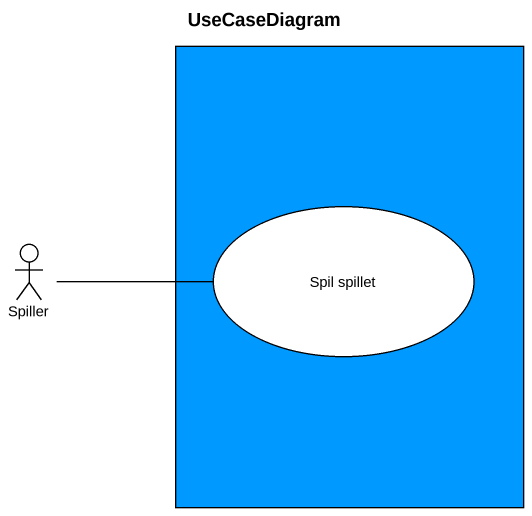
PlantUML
@startuml
title UseCaseDiagram
rectangle " " as rectangle1 #0099FF {
  usecase "Spil spillet" as Spil_spillet
}
actor Spiller
Spiller -right- Spil_spillet
@enduml
